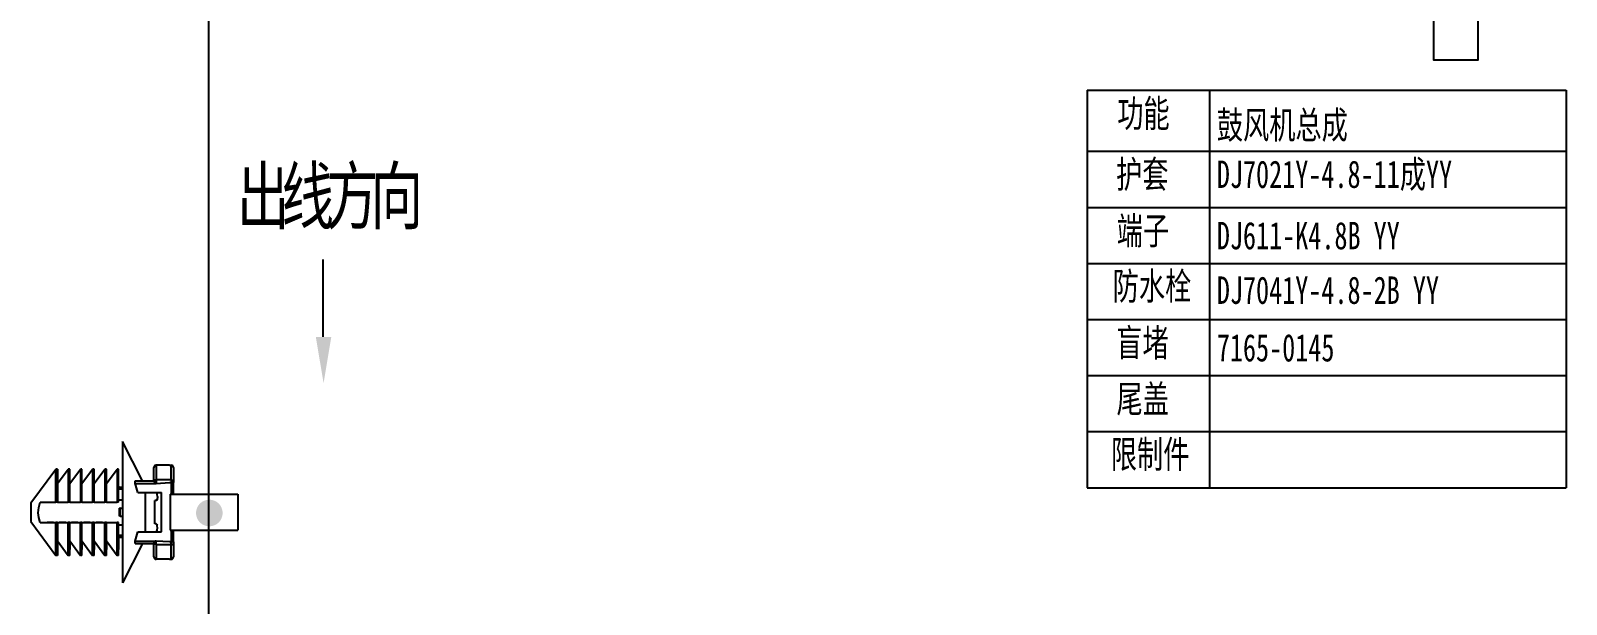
# Model space of a CAD drawing. Header units: millimetres. Extents: x 1543 to 5748, y 1576 to 2417.
# Drawn here: x 4026.6 to 4222.4, y 1850.7 to 1923.9 of the extents above; entities that cross this region are included whole.
import ezdxf

# ---------------------------------------------------------------- set-up
doc = ezdxf.new("R2010")
doc.units = ezdxf.units.MM
doc.layers.get('0').update_dxf_attribs({"lineweight": 25})
doc.layers.add('11文本层', color=255, linetype='Continuous')
doc.layers.add('1轮廓实线层', color=7, linetype='Continuous', lineweight=50)
doc.layers.add('5剖面线层', color=1, linetype='Continuous', lineweight=25)
doc.styles.add('标准', font='fangsong.ttf', dxfattribs={"width": 0.7, "height": 3.5})

msp = doc.modelspace()

# ---------------------------------------------------------------- hatches: boundary and pattern name
at = {"layer": '5剖面线层', "linetype": 'ByBlock', "lineweight": -2}
h = msp.add_hatch(color=0, dxfattribs=at)
h.dxf.hatch_style = 1
edge = h.paths.add_edge_path()
edge.add_ellipse((4049.37, 1862.37), major_axis=(1.7, 0), ratio=1, start_angle=0, end_angle=360, ccw=False)

# ---------------------------------------------------------------- linework, layer by layer
for p, q in [((4038.3, 1871.47), (4038.3, 1853.47)), ((4040.84, 1866.47), (4038.3, 1871.47)), ((4042.6, 1868.47), (4042.6, 1866.59)), ((4044.3, 1868.47), (4042.6, 1868.47)), ((4044.3, 1868.47), (4044.5, 1868.47)), ((4044.5, 1866.59), (4044.5, 1868.47)), ((4026.59, 1863.66), (4029.8, 1867.97)), ((4029.8, 1863.77), (4029.8, 1867.97)), ((4030, 1867.97), (4029.8, 1867.97)), ((4030, 1867.97), (4030, 1863.77)), ((4030, 1866.14), (4031.36, 1867.97)), ((4031.56, 1867.97), (4031.36, 1867.97)), ((4031.36, 1867.97), (4031.36, 1863.77)), ((4031.56, 1866.14), (4032.92, 1867.97)), ((4031.56, 1863.77), (4031.56, 1867.97)), ((4033.12, 1867.97), (4032.92, 1867.97)), ((4032.92, 1867.97), (4032.92, 1863.77)), ((4033.12, 1866.14), (4034.48, 1867.97)), ((4033.12, 1863.77), (4033.12, 1867.97)), ((4034.68, 1867.97), (4034.48, 1867.97)), ((4034.48, 1867.97), (4034.48, 1863.77)), ((4034.68, 1866.14), (4036.04, 1867.97)), ((4034.68, 1863.77), (4034.68, 1867.97)), ((4036.24, 1867.97), (4036.04, 1867.97)), ((4036.04, 1867.97), (4036.04, 1863.77)), ((4036.24, 1866.14), (4037.6, 1867.97)), ((4036.24, 1863.77), (4036.24, 1867.97)), ((4037.8, 1867.97), (4037.6, 1867.97)), ((4037.6, 1867.97), (4037.6, 1863.77)), ((4037.8, 1863.77), (4037.8, 1867.97)), ((4039.92, 1866.15), (4039.92, 1866.47)), ((4039.92, 1866.47), (4042.32, 1866.47)), ((4042.3, 1866.47), (4042.3, 1868.17)), ((4042.6, 1866.59), (4042.6, 1866.24)), ((4044.3, 1866.59), (4042.6, 1866.59)), ((4042.6, 1866.15), (4044.3, 1866.24)), ((4044.5, 1866.59), (4044.3, 1866.59)), ((4044.3, 1866.24), (4044.5, 1866.24)), ((4044.5, 1866.59), (4044.5, 1866.24)), ((4044.5, 1866.24), (4044.5, 1864.77)), ((4044.8, 1866.24), (4044.5, 1866.24)), ((4044.8, 1868.17), (4044.8, 1866.38)), ((4044.8, 1866.38), (4044.8, 1866.24)), ((4044.8, 1864.77), (4044.8, 1866.24)), ((4037.9, 1865.47), (4037.8, 1865.47)), ((4037.9, 1865.43), (4037.9, 1865.57)), ((4038.3, 1865.43), (4037.9, 1865.43)), ((4038, 1865.67), (4038.3, 1865.67)), ((4039.92, 1866.15), (4042.3, 1866.15)), ((4040.26, 1864.97), (4043.27, 1864.97)), ((4041.2, 1864.97), (4041.2, 1864.47)), ((4041.2, 1864.47), (4041.2, 1860.47)), ((4042.3, 1866.15), (4042.6, 1866.15)), ((4043.27, 1864.47), (4043.27, 1864.97)), ((4043.27, 1860.47), (4043.27, 1864.47)), ((4044.39, 1864.77), (4044.39, 1860.17)), ((4044.39, 1864.77), (4052.99, 1864.77)), ((4052.99, 1864.77), (4052.99, 1860.17)), ((4026.59, 1863.66), (4026.59, 1862.47)), ((4026.59, 1862.47), (4026.59, 1861.28)), ((4027.8, 1863.77), (4029.8, 1863.77)), ((4030, 1863.77), (4029.8, 1863.77)), ((4030, 1863.77), (4031.36, 1863.77)), ((4031.56, 1863.77), (4031.36, 1863.77)), ((4031.56, 1863.77), (4032.92, 1863.77)), ((4033.12, 1863.77), (4032.92, 1863.77)), ((4033.12, 1863.77), (4034.48, 1863.77)), ((4034.68, 1863.77), (4034.48, 1863.77)), ((4034.68, 1863.77), (4036.04, 1863.77)), ((4036.24, 1863.77), (4036.04, 1863.77)), ((4036.24, 1863.77), (4037.6, 1863.77)), ((4037.8, 1863.77), (4037.6, 1863.77)), ((4037.8, 1864.07), (4038.3, 1864.05)), ((4037.9, 1861.97), (4037.9, 1862.97)), ((4038, 1862.97), (4037.9, 1862.97)), ((4038, 1862.97), (4038.3, 1862.97)), ((4038, 1861.97), (4038, 1862.97)), ((4042.4, 1860.97), (4042.4, 1863.97)), ((4042.6, 1863.97), (4042.4, 1863.97)), ((4026.59, 1861.28), (4029.8, 1856.97)), ((4027.8, 1861.17), (4029.8, 1861.17)), ((4029.5, 1861.17), (4028.68, 1861.17)), ((4029.5, 1861.17), (4031.36, 1861.17)), ((4029.8, 1856.97), (4029.8, 1861.17)), ((4030, 1861.17), (4029.8, 1861.17)), ((4030, 1861.17), (4030, 1856.97)), ((4031.06, 1861.17), (4030.24, 1861.17)), ((4031.06, 1861.17), (4032.92, 1861.17)), ((4031.56, 1861.17), (4031.36, 1861.17)), ((4031.36, 1856.97), (4031.36, 1861.17)), ((4031.56, 1856.97), (4031.56, 1861.17)), ((4032.62, 1861.17), (4031.8, 1861.17)), ((4032.62, 1861.17), (4034.48, 1861.17)), ((4033.12, 1861.17), (4032.92, 1861.17)), ((4032.92, 1856.97), (4032.92, 1861.17)), ((4033.12, 1856.97), (4033.12, 1861.17)), ((4034.18, 1861.17), (4033.36, 1861.17)), ((4034.18, 1861.17), (4036.04, 1861.17)), ((4034.68, 1861.17), (4034.48, 1861.17)), ((4034.48, 1856.97), (4034.48, 1861.17)), ((4034.68, 1856.97), (4034.68, 1861.17)), ((4035.74, 1861.17), (4034.92, 1861.17)), ((4035.74, 1861.17), (4037.6, 1861.17)), ((4036.24, 1861.17), (4036.04, 1861.17)), ((4036.04, 1856.97), (4036.04, 1861.17)), ((4036.24, 1856.97), (4036.24, 1861.17)), ((4037.8, 1861.17), (4037.6, 1861.17)), ((4037.6, 1856.97), (4037.6, 1861.17)), ((4037.8, 1856.97), (4037.8, 1861.17)), ((4038.3, 1860.81), (4037.8, 1860.81)), ((4038, 1861.97), (4037.9, 1861.97)), ((4038, 1861.97), (4038.3, 1861.97)), ((4041.2, 1860.47), (4041.2, 1859.97)), ((4042.6, 1860.97), (4042.4, 1860.97)), ((4043.27, 1859.97), (4043.27, 1860.47)), ((4030, 1858.8), (4030, 1857.71)), ((4030, 1858.8), (4031.36, 1856.97)), ((4031.56, 1858.8), (4032.92, 1856.97)), ((4031.56, 1858.8), (4031.56, 1857.71)), ((4033.12, 1858.8), (4034.48, 1856.97)), ((4033.12, 1858.8), (4033.12, 1857.71)), ((4034.68, 1858.8), (4036.04, 1856.97)), ((4034.68, 1858.8), (4034.68, 1857.71)), ((4036.24, 1858.8), (4037.6, 1856.97)), ((4036.24, 1858.8), (4036.24, 1857.71)), ((4037.8, 1859.47), (4037.8, 1857.71)), ((4037.9, 1859.47), (4037.8, 1859.47)), ((4038.3, 1859.51), (4037.9, 1859.51)), ((4037.9, 1859.37), (4037.9, 1859.51)), ((4038, 1859.27), (4038.3, 1859.27)), ((4040.84, 1858.47), (4038.3, 1853.47)), ((4039.92, 1858.47), (4039.92, 1858.79)), ((4039.92, 1858.79), (4042.3, 1858.79)), ((4039.92, 1858.47), (4042.3, 1858.47)), ((4040.26, 1859.97), (4043.27, 1859.97)), ((4042.3, 1858.79), (4042.6, 1858.79)), ((4042.3, 1856.77), (4042.3, 1858.47)), ((4044.3, 1858.69), (4042.6, 1858.79)), ((4042.6, 1858.35), (4042.6, 1858.69)), ((4044.5, 1858.69), (4044.3, 1858.69)), ((4044.39, 1860.17), (4052.99, 1860.17)), ((4044.5, 1860.17), (4044.5, 1858.69)), ((4044.8, 1858.69), (4044.5, 1858.69)), ((4044.5, 1858.35), (4044.5, 1858.69)), ((4044.8, 1858.69), (4044.8, 1860.17)), ((4044.8, 1858.69), (4044.8, 1858.56)), ((4044.8, 1858.56), (4044.8, 1856.77)), ((4030, 1856.97), (4029.8, 1856.97)), ((4031.56, 1856.97), (4031.36, 1856.97)), ((4033.12, 1856.97), (4032.92, 1856.97)), ((4034.68, 1856.97), (4034.48, 1856.97)), ((4036.24, 1856.97), (4036.04, 1856.97)), ((4037.8, 1856.97), (4037.6, 1856.97)), ((4042.6, 1858.35), (4042.6, 1856.47)), ((4042.6, 1858.35), (4044.3, 1858.35)), ((4044.3, 1856.47), (4042.6, 1856.47)), ((4044.3, 1858.35), (4044.5, 1858.35)), ((4044.3, 1856.47), (4044.5, 1856.47)), ((4044.5, 1856.47), (4044.5, 1858.35))]:
    msp.add_line(p, q)
for points in [[(4042.6, 1866.59), (4042.4, 1866.54), (4042.32, 1866.46)], [(4044.5, 1866.59), (4044.61, 1866.57), (4044.71, 1866.53), (4044.78, 1866.44), (4044.8, 1866.38)], [(4042.6, 1864.97), (4042.62, 1864.96), (4042.64, 1864.95), (4042.67, 1864.9), (4042.7, 1864.83)], [(4042.76, 1864.47), (4042.73, 1864.73), (4042.66, 1864.92), (4042.63, 1864.95), (4042.62, 1864.96), (4042.6, 1864.97)], [(4042.76, 1864.47), (4042.73, 1864.21), (4042.66, 1864.02), (4042.63, 1863.99), (4042.62, 1863.97), (4042.6, 1863.97)], [(4042.75, 1864.41), (4042.7, 1864.11), (4042.66, 1864.01), (4042.62, 1863.97), (4042.6, 1863.97)], [(4027.56, 1862.37), (4027.61, 1863.05), (4027.8, 1863.77)], [(4027.8, 1861.17), (4027.63, 1861.78), (4027.56, 1862.37)], [(4042.6, 1860.97), (4042.62, 1860.96), (4042.64, 1860.94), (4042.68, 1860.89), (4042.71, 1860.81)], [(4042.76, 1860.47), (4042.73, 1860.73), (4042.66, 1860.92), (4042.63, 1860.95), (4042.62, 1860.96), (4042.6, 1860.97)], [(4042.6, 1859.97), (4042.62, 1859.98), (4042.64, 1859.99), (4042.68, 1860.05), (4042.72, 1860.18), (4042.76, 1860.47)], [(4042.32, 1858.48), (4042.35, 1858.63), (4042.4, 1858.69)], [(4042.6, 1858.35), (4042.4, 1858.4), (4042.32, 1858.48)], [(4044.5, 1858.35), (4044.61, 1858.37), (4044.71, 1858.41), (4044.78, 1858.5), (4044.8, 1858.56)]]:
    msp.add_lwpolyline(points)
for centre, radius, start, end in [((4042.6, 1868.17), 0.3, 90.0109, 179.9949), ((4044.5, 1868.17), 0.3, 0.0067, 89.9891), ((4042.62, 1866.44), 0.301, 176.7895, 221.4835), ((4042.6, 1866.43), 0.28, 221.9793, 268.3229), ((4038, 1865.57), 0.1, 90, 180), ((4023.23, 1860.71), 17.55, 14.0438, 18.0619), ((4041.59, 1860.45), 1.16, 343.3064, 359.4791), ((4038, 1859.37), 0.1, 180, 270), ((4023.23, 1864.23), 17.55, 341.9381, 345.9562), ((4042.6, 1858.51), 0.28, 91.6909, 138.0317), ((4042.6, 1856.77), 0.3, 180.0051, 269.9891), ((4044.5, 1856.77), 0.3, 270.0109, 359.9933)]:
    msp.add_arc(centre, radius, start, end)
at = {"layer": '11文本层', "lineweight": -3}
for p, q in [((4161.32, 1916.3), (4161.32, 1908.5)), ((4161.32, 1916.3), (4176.92, 1916.3)), ((4176.92, 1916.3), (4176.92, 1865.6)), ((4176.92, 1916.3), (4222.42, 1916.3)), ((4222.42, 1916.3), (4222.42, 1865.6)), ((4161.32, 1908.5), (4222.42, 1908.5)), ((4161.32, 1908.5), (4161.32, 1901.35)), ((4161.32, 1901.35), (4222.42, 1901.35)), ((4161.32, 1901.35), (4161.32, 1894.2)), ((4161.32, 1894.2), (4222.42, 1894.2)), ((4161.32, 1894.2), (4161.32, 1887.05)), ((4161.32, 1887.05), (4222.42, 1887.05)), ((4161.32, 1887.05), (4161.32, 1879.9)), ((4161.32, 1879.9), (4222.42, 1879.9)), ((4161.32, 1879.9), (4161.32, 1872.75)), ((4161.32, 1872.75), (4222.42, 1872.75)), ((4161.32, 1872.75), (4161.32, 1865.6)), ((4161.32, 1865.6), (4222.42, 1865.6))]:
    msp.add_line(p, q, dxfattribs=at)
at = {"layer": '1轮廓实线层', "lineweight": -2}
for p, q in [((4049.28, 2010.89), (4049.28, 1771.11)), ((4063.9, 1884.83), (4063.9, 1894.7))]:
    msp.add_line(p, q, dxfattribs=at)
msp.add_lwpolyline([(4211.14, 1950.8), (4211.14, 1920.11), (4205.54, 1920.11), (4205.54, 1950.8)], close=True, dxfattribs=at)
msp.add_solid([(4064.92, 1884.83), (4063.94, 1878.92), (4062.95, 1884.83)], dxfattribs=at)

# ---------------------------------------------------------------- texts
at = {"layer": '11文本层', "lineweight": -3, "style": '标准', "width": 0.7}
for s, p in [('功能', (4165.15, 1911.58)), ('鼓风机总成', (4177.85, 1910.11)), ('护套', (4165, 1903.83)), ('DJ7021Y-4.8-11成YY', (4177.85, 1903.83)), ('端子', (4165.08, 1896.63)), ('DJ611-K4.8B YY', (4177.85, 1896)), ('防水栓', (4164.57, 1889.57)), ('DJ7041Y-4.8-2B YY', (4177.85, 1889.04)), ('盲堵', (4165.02, 1882.33)), ('7165-0145', (4177.85, 1881.7)), ('尾盖', (4165.06, 1875.18)), ('限制件', (4164.33, 1868.12))]:
    msp.add_text(s, height=3.5, dxfattribs=at).set_placement(p)
at = {"layer": '11文本层', "insert": (4052.89, 1906.31), "char_height": 7, "width": 27.789, "attachment_point": 1, "style": '标准'}
msp.add_mtext('\\T0.75;\\C1;出线方向', dxfattribs=at)

doc.saveas('drawing.dxf')
